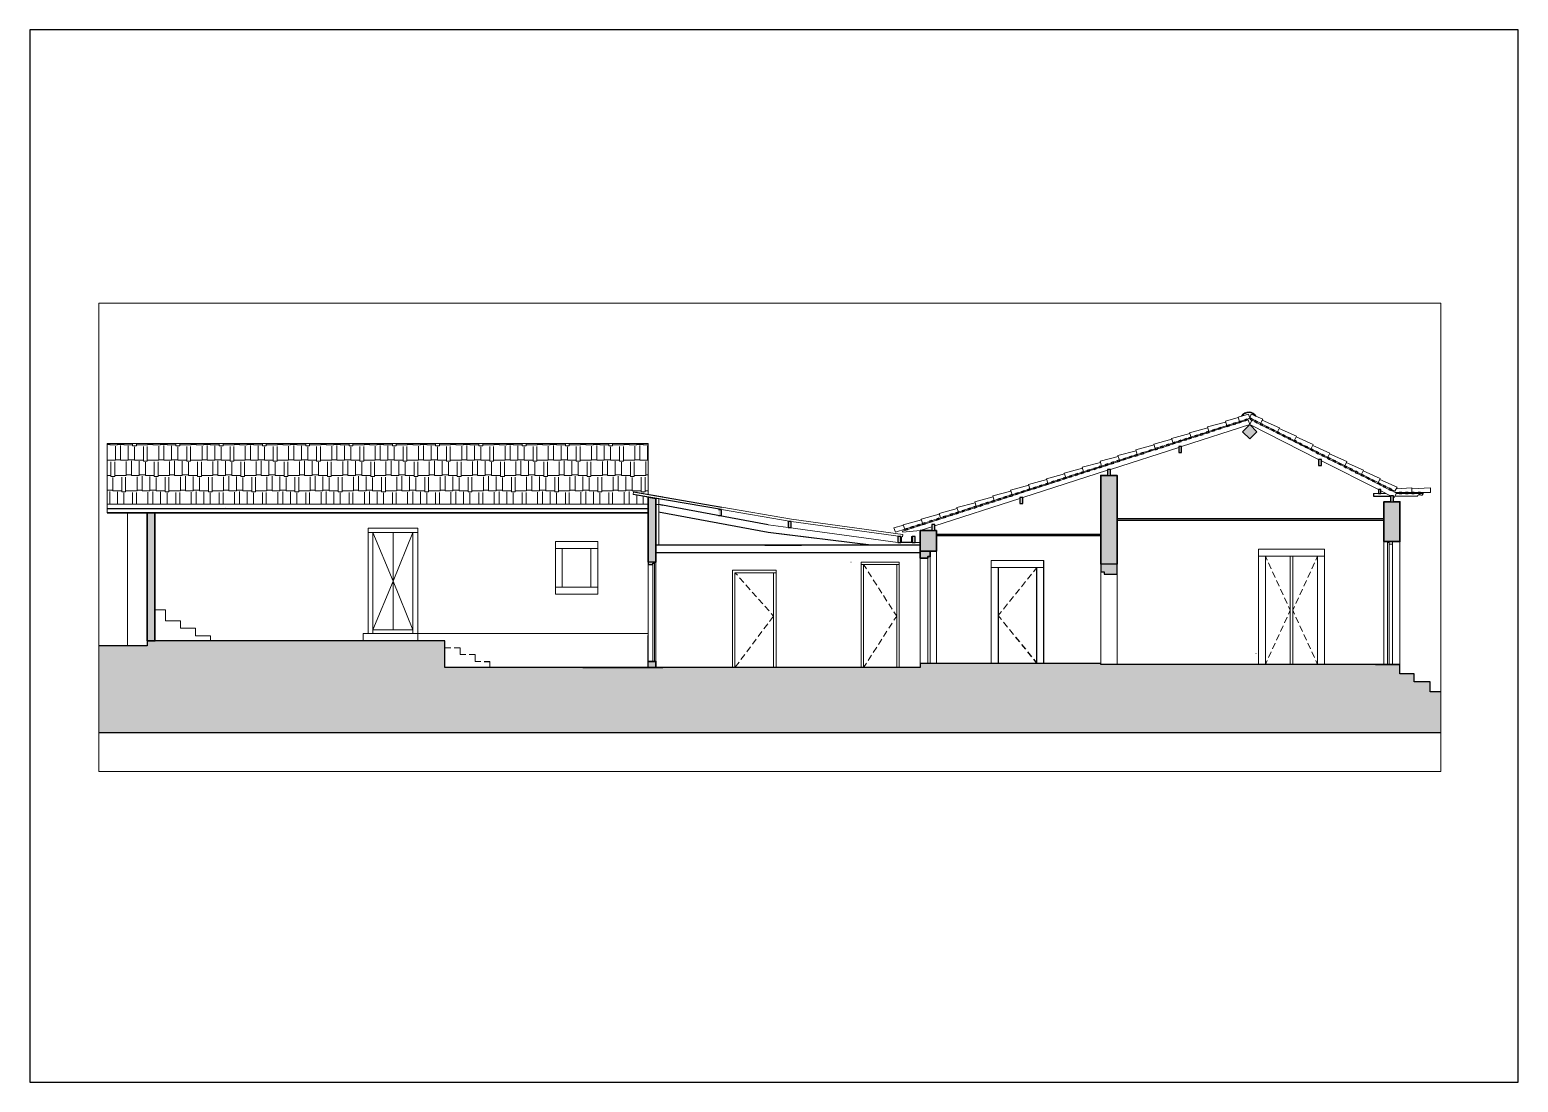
# Paper-space layout 'Layout1' of a CAD drawing. Header units: millimetres. Extents: x 21 to 318, y 103 to 313.
# The model-space entities are those that its viewports show. They can reach past a viewport. Long polylines and large blocks are cut down to what shows.
import ezdxf

# ---------------------------------------------------------------- set-up
doc = ezdxf.new("R2010")
doc.units = ezdxf.units.MM
for name, color, linetype, lineweight in [('A-ALV-___-___-EXI', 250, 'Continuous', 35), ('A-BAS-___-___-EXI', 250, 'Continuous', 25), ('A-COB-___-___-EXI', 250, 'Continuous', 25), ('A-ESC-___-___-EXI', 250, 'Continuous', 25), ('A-JAN-___-___-EXI', 250, 'Continuous', 25), ('A-POR-___-___-EXI', 250, 'Continuous', 25)]:
    doc.layers.add(name, color=color, linetype=linetype, lineweight=lineweight)

# ---------------------------------------------------------------- blocks, each defined once
blk = doc.blocks.new('A4 HORIZONTAL - A4-22949170-Não nomeada')
at = {"layer": 'A-POR-___-___-EXI'}
for p, q in [((317.79, 313), (20.79, 313)), ((20.79, 313), (20.79, 103)), ((317.79, 103), (317.79, 313)), ((20.79, 103), (317.79, 103))]:
    blk.add_line(p, q, dxfattribs=at)

msp = doc.modelspace()

# ---------------------------------------------------------------- hatches: boundary and pattern name
at = {"layer": 'A-ALV-___-___-EXI'}
h = msp.add_hatch(color=11, dxfattribs=at)
h.paths.add_polyline_path([(53686, -19377), (53686, -19259), (53534, -19259), (53534, -19377)])
h.paths.add_polyline_path([(43690, -18848), (43690, -16295), (43538, -16295), (43538, -18848)])
h.paths.add_polyline_path([(62564, -17320), (62890, -17320), (62890, -15546), (62564, -15546), (62564, -16784)])
h.paths.add_polyline_path([(53657, -17277), (53686, -17277), (53686, -16007), (53534, -15978), (53534, -17277), (53623, -17277)])
h.paths.add_polyline_path([(59110, -17057), (59283, -17057), (59283, -16647), (58961, -16647), (58961, -17057)])
h.paths.add_polyline_path([(68212, -16867), (68534, -16867), (68534, -16071), (68212, -16071), (68212, -16784)])
at = {"layer": 'A-BAS-___-___-EXI', "true_color": 0xcb9898}
msp.add_hatch(color=253, dxfattribs=at).paths.add_polyline_path([(69348, -20676), (69348, -19868), (69135, -19868), (69135, -19669), (68818, -19669), (68818, -19509), (68534, -19509), (68534, -19318), (62564, -19318), (62564, -19297), (58961, -19297), (58961, -19377), (49478, -19377), (49478, -18848), (43538, -18848), (43538, -18950), (42572, -18950), (42572, -20676), (62654, -20676)])
at = {"layer": 'A-COB-___-___-EXI', "true_color": 0xc19a82}
h = msp.add_hatch(color=33, dxfattribs=at)
h.paths.add_polyline_path([(62890, -17519), (62890, -17320), (62564, -17320), (62564, -17468), (62628, -17468), (62628, -17519), (62654, -17519)])
h.paths.add_polyline_path([(53534, -17328), (53623, -17328), (53623, -17299), (53657, -17299), (53657, -17277), (53534, -17277)])
h.paths.add_polyline_path([(58961, -17197), (59110, -17197), (59110, -17167), (59160, -17167), (59160, -17057), (58961, -17057)])
h.paths.add_polyline_path([(58801, -16888), (58860, -16888), (58860, -16769), (58801, -16769), (58801, -16784)])
h.paths.add_polyline_path([(58576, -16888), (58576, -16769), (58513, -16769), (58513, -16888)])
h.paths.add_polyline_path([(59254, -16647), (59254, -16528), (59194, -16528), (59194, -16647)])
h.paths.add_polyline_path([(58661, -16638), (58707, -16625), (58703, -16604), (58657, -16621)])
h.paths.add_polyline_path([(58779, -16600), (58826, -16587), (58822, -16566), (58775, -16583)])
h.paths.add_polyline_path([(56383, -16587), (56383, -16465), (56324, -16465), (56324, -16587)])
h.paths.add_polyline_path([(58898, -16562), (58949, -16545), (58940, -16528), (58894, -16545)])
h.paths.add_polyline_path([(59012, -16524), (59063, -16511), (59055, -16490), (59008, -16507)])
h.paths.add_polyline_path([(59152, -16481), (59199, -16465), (59194, -16448), (59143, -16460)])
h.paths.add_polyline_path([(59287, -16439), (59334, -16422), (59330, -16401), (59283, -16418)])
h.paths.add_polyline_path([(59423, -16393), (59474, -16380), (59465, -16359), (59419, -16376)])
h.paths.add_polyline_path([(54994, -16350), (54994, -16227), (54939, -16227), (54939, -16350)])
h.paths.add_polyline_path([(59563, -16350), (59609, -16333), (59605, -16316), (59554, -16329)])
h.paths.add_polyline_path([(59681, -16312), (59728, -16295), (59723, -16278), (59673, -16291)])
h.paths.add_polyline_path([(59800, -16274), (59846, -16257), (59842, -16240), (59795, -16253)])
h.paths.add_polyline_path([(59918, -16236), (59965, -16219), (59961, -16202), (59914, -16215)])
h.paths.add_polyline_path([(60037, -16198), (60083, -16181), (60079, -16160), (60033, -16177)])
h.paths.add_polyline_path([(60155, -16160), (60206, -16143), (60198, -16122), (60151, -16139)])
h.paths.add_polyline_path([(60274, -16117), (60325, -16105), (60316, -16083), (60270, -16100)])
h.paths.add_polyline_path([(60981, -16109), (61006, -16109), (61006, -15990), (60947, -15990), (60947, -16109)])
h.paths.add_polyline_path([(60397, -16083), (60443, -16067), (60435, -16045), (60388, -16062)])
h.paths.add_polyline_path([(68343, -16071), (68403, -16071), (68403, -15952), (68343, -15952)])
h.paths.add_polyline_path([(60515, -16041), (60562, -16028), (60553, -16007), (60507, -16024)])
h.paths.add_polyline_path([(60634, -16003), (60680, -15990), (60676, -15969), (60625, -15986)])
h.paths.add_polyline_path([(60752, -15965), (60799, -15952), (60795, -15931), (60744, -15948)])
h.paths.add_polyline_path([(60871, -15927), (60917, -15914), (60913, -15893), (60867, -15910)])
h.paths.add_polyline_path([(68568, -15910), (68568, -15889), (68517, -15889), (68517, -15910)])
h.paths.add_polyline_path([(68695, -15910), (68695, -15889), (68644, -15889), (68644, -15910)])
h.paths.add_polyline_path([(68153, -15910), (68153, -15829), (68102, -15829), (68102, -15910)])
h.paths.add_polyline_path([(68894, -15910), (68945, -15910), (68945, -15889), (68894, -15889)])
h.paths.add_polyline_path([(68767, -15910), (68818, -15910), (68818, -15889), (68767, -15889)])
h.paths.add_polyline_path([(60989, -15889), (61036, -15876), (61032, -15855), (60985, -15872)])
h.paths.add_polyline_path([(61108, -15851), (61154, -15838), (61150, -15817), (61104, -15834)])
h.paths.add_polyline_path([(68360, -15846), (68369, -15829), (68322, -15804), (68314, -15825)])
h.paths.add_polyline_path([(61226, -15813), (61277, -15800), (61269, -15779), (61222, -15796)])
h.paths.add_polyline_path([(68246, -15787), (68254, -15770), (68208, -15749), (68199, -15766)])
h.paths.add_polyline_path([(61345, -15774), (61396, -15757), (61387, -15741), (61341, -15757)])
h.paths.add_polyline_path([(61468, -15736), (61514, -15719), (61506, -15702), (61459, -15719)])
h.paths.add_polyline_path([(68136, -15732), (68144, -15715), (68098, -15694), (68089, -15711)])
h.paths.add_polyline_path([(61586, -15698), (61633, -15681), (61624, -15664), (61578, -15677)])
h.paths.add_polyline_path([(68022, -15677), (68030, -15660), (67988, -15635), (67979, -15656)])
h.paths.add_polyline_path([(61705, -15660), (61751, -15643), (61747, -15626), (61696, -15639)])
h.paths.add_polyline_path([(67912, -15622), (67920, -15601), (67873, -15580), (67865, -15597)])
h.paths.add_polyline_path([(61823, -15622), (61870, -15605), (61866, -15588), (61815, -15601)])
h.paths.add_polyline_path([(61942, -15584), (61989, -15567), (61984, -15550), (61938, -15563)])
h.paths.add_polyline_path([(67797, -15563), (67810, -15546), (67763, -15525), (67755, -15542)])
h.paths.add_polyline_path([(62061, -15546), (62107, -15529), (62103, -15512), (62056, -15525)])
h.paths.add_polyline_path([(62700, -15546), (62759, -15546), (62759, -15427), (62700, -15427)])
h.paths.add_polyline_path([(67687, -15508), (67696, -15491), (67653, -15465), (67641, -15487), (67675, -15502)])
h.paths.add_polyline_path([(62179, -15508), (62226, -15491), (62221, -15474), (62175, -15487)])
h.paths.add_polyline_path([(62298, -15470), (62348, -15453), (62340, -15436), (62293, -15448)])
h.paths.add_polyline_path([(67577, -15453), (67586, -15431), (67539, -15410), (67531, -15427)])
h.paths.add_polyline_path([(62429, -15427), (62475, -15410), (62471, -15393), (62425, -15406)])
h.paths.add_polyline_path([(67463, -15393), (67471, -15376), (67429, -15355), (67420, -15372)])
h.paths.add_polyline_path([(62539, -15393), (62585, -15376), (62577, -15360), (62530, -15372)])
h.paths.add_polyline_path([(62657, -15355), (62704, -15338), (62696, -15317), (62649, -15334), (62654, -15347)])
h.paths.add_polyline_path([(66967, -15347), (66967, -15228), (66908, -15228), (66908, -15347)])
h.paths.add_polyline_path([(67353, -15338), (67361, -15321), (67319, -15300), (67306, -15317)])
h.paths.add_polyline_path([(62776, -15317), (62823, -15300), (62818, -15279), (62768, -15296)])
h.paths.add_polyline_path([(67243, -15283), (67251, -15266), (67205, -15241), (67196, -15258)])
h.paths.add_polyline_path([(62895, -15275), (62941, -15262), (62937, -15241), (62886, -15258)])
h.paths.add_polyline_path([(63013, -15237), (63060, -15224), (63055, -15203), (63009, -15220)])
h.paths.add_polyline_path([(67128, -15228), (67141, -15211), (67094, -15186), (67086, -15203)])
h.paths.add_polyline_path([(63132, -15199), (63178, -15186), (63174, -15165), (63127, -15182)])
h.paths.add_polyline_path([(67018, -15169), (67027, -15152), (66980, -15131), (66972, -15148)])
h.paths.add_polyline_path([(63250, -15161), (63297, -15148), (63293, -15127), (63246, -15144)])
h.paths.add_polyline_path([(63369, -15122), (63420, -15110), (63411, -15089), (63365, -15106)])
h.paths.add_polyline_path([(66904, -15114), (66917, -15097), (66870, -15072), (66862, -15093)])
h.paths.add_polyline_path([(64118, -15089), (64177, -15089), (64177, -14970), (64118, -14970)])
h.paths.add_polyline_path([(63525, -15072), (63572, -15059), (63568, -15038), (63521, -15055)])
h.paths.add_polyline_path([(66794, -15059), (66802, -15038), (66760, -15017), (66752, -15034)])
h.paths.add_polyline_path([(63657, -15034), (63703, -15017), (63699, -14995), (63648, -15012)])
h.paths.add_polyline_path([(66684, -15000), (66692, -14983), (66646, -14962), (66637, -14978)])
h.paths.add_polyline_path([(63762, -14995), (63813, -14983), (63805, -14962), (63758, -14978)])
h.paths.add_polyline_path([(63881, -14957), (63932, -14945), (63923, -14923), (63877, -14940)])
h.paths.add_polyline_path([(66569, -14945), (66578, -14928), (66536, -14907), (66527, -14923)])
h.paths.add_polyline_path([(64004, -14919), (64050, -14907), (64042, -14885), (63995, -14902)])
h.paths.add_polyline_path([(66459, -14890), (66468, -14873), (66426, -14847), (66413, -14864)])
h.paths.add_polyline_path([(64122, -14881), (64169, -14868), (64160, -14847), (64114, -14864)])
h.paths.add_polyline_path([(64228, -14847), (64275, -14835), (64271, -14813), (64224, -14830)])
h.paths.add_polyline_path([(66349, -14830), (66358, -14813), (66311, -14792), (66303, -14809)])
h.paths.add_polyline_path([(64317, -14818), (64364, -14805), (64359, -14784), (64313, -14801)])
h.paths.add_polyline_path([(65536, -14818), (65676, -14678), (65536, -14534), (65392, -14678)])
h.paths.add_polyline_path([(64448, -14775), (64495, -14763), (64491, -14741), (64440, -14758)])
h.paths.add_polyline_path([(66235, -14775), (66243, -14758), (66201, -14737), (66193, -14754)])
h.paths.add_polyline_path([(64554, -14741), (64605, -14729), (64597, -14708), (64550, -14724)])
h.paths.add_polyline_path([(66125, -14720), (66133, -14703), (66087, -14678), (66078, -14699)])
h.paths.add_polyline_path([(64677, -14703), (64724, -14691), (64715, -14669), (64668, -14686)])
h.paths.add_polyline_path([(66015, -14665), (66023, -14644), (65977, -14623), (65968, -14640), (66001, -14658)])
h.paths.add_polyline_path([(64796, -14665), (64842, -14648), (64834, -14631), (64787, -14648)])
h.paths.add_polyline_path([(64914, -14627), (64961, -14610), (64956, -14593), (64906, -14610)])
h.paths.add_polyline_path([(65901, -14606), (65909, -14589), (65867, -14568), (65858, -14585)])
h.paths.add_polyline_path([(65083, -14572), (65130, -14555), (65126, -14538), (65079, -14555)])
h.paths.add_polyline_path([(65790, -14551), (65799, -14534), (65752, -14513), (65744, -14530)])
h.paths.add_polyline_path([(65215, -14530), (65261, -14517), (65253, -14496), (65206, -14513)])
h.paths.add_polyline_path([(65320, -14496), (65371, -14479), (65363, -14462), (65316, -14475)])
h.paths.add_polyline_path([(65676, -14496), (65689, -14479), (65642, -14454), (65634, -14470)])
h.paths.add_polyline_path([(65439, -14458), (65490, -14441), (65481, -14424), (65435, -14437), (65437, -14446)])
h.paths.add_polyline_path([(65583, -14449), (65591, -14428), (65549, -14407), (65541, -14424), (65577, -14446)])

# ---------------------------------------------------------------- linework, layer by layer
at = {"layer": 'A-ALV-___-___-EXI', "color": 28, "lineweight": 9}
for p, q in [((43140, -18950), (43140, -16295)), ((48898, -18700), (53534, -18700)), ((48936, -18700), (48936, -18848))]:
    msp.add_line(p, q, dxfattribs=at)
at = {"layer": 'A-ALV-___-___-EXI', "color": 18, "lineweight": 15}
for p, q in [((53745, -16939), (53745, -16130)), ((53534, -18739), (53534, -17328))]:
    msp.add_line(p, q, dxfattribs=at)
at = {"layer": 'A-ALV-___-___-EXI'}
msp.add_line((53824, -19377), (53686, -19377), dxfattribs=at)
for points in [[(62700, -15546), (62564, -15546), (62564, -17320)], [(62890, -17320), (62890, -15546), (62759, -15546)], [(53657, -17277), (53686, -17277), (53686, -16130), (53686, -16007), (53534, -15978), (53534, -17277)], [(68343, -16071), (68212, -16071), (68212, -16867), (68534, -16867), (68534, -16071), (68403, -16071)], [(59194, -16647), (58961, -16647), (58961, -17057), (58961, -17197), (59110, -17197), (59110, -17167), (59160, -17167), (59160, -17057), (58961, -17057)], [(59160, -17057), (59283, -17057), (59283, -16647), (59254, -16647)], [(53534, -19377), (53686, -19377), (53686, -19259), (53534, -19259)]]:
    msp.add_lwpolyline(points, dxfattribs=at)
msp.add_lwpolyline([(43690, -16295), (43538, -16295), (43538, -18848), (43690, -18848)], close=True, dxfattribs=at)
at = {"layer": 'A-BAS-___-___-EXI'}
for p, q in [((44846, -18848), (43690, -18848)), ((45722, -18848), (45435, -18848)), ((60406, -19297), (60127, -19297)), ((56180, -19377), (54939, -19377)), ((64679, -19318), (63953, -19318)), ((67163, -19318), (65659, -19318)), ((42572, -20676), (69348, -20676))]:
    msp.add_line(p, q, dxfattribs=at)
for points in [[(68043, -19318), (68534, -19318), (62564, -19318), (62564, -19297), (58961, -19297), (58961, -19377), (49478, -19377), (49478, -18848), (43538, -18848), (43538, -18950), (42572, -18950)], [(51156, -19377), (49478, -19377), (49478, -18848), (46880, -18848)], [(52229, -19377), (53534, -19377), (53534, -19259), (53534, -18739)], [(59303, -19297), (58961, -19297), (58961, -19377), (57576, -19377)], [(63293, -19318), (62564, -19318), (62564, -19297), (62503, -19297)], [(69348, -19868), (69135, -19868), (69135, -19669), (68818, -19669), (68818, -19509), (68534, -19509), (68534, -19318)]]:
    msp.add_lwpolyline(points, dxfattribs=at)
at = {"layer": 'A-COB-___-___-EXI', "color": 28, "lineweight": 9}
for p, q in [((65108, -14545), (64956, -14593)), ((65093, -14569), (65215, -14529)), ((65206, -14513), (65126, -14539)), ((65317, -14478), (65254, -14498)), ((65260, -14515), (65320, -14495)), ((65333, -14470), (65304, -14382)), ((65435, -14439), (65363, -14463)), ((65371, -14479), (65439, -14457)), ((65578, -14446), (65536, -14534)), ((65536, -14534), (66908, -15228)), ((65658, -14485), (65584, -14448)), ((65744, -14529), (65677, -14495)), ((66010, -14663), (65772, -14542)), ((64260, -14817), (64161, -14849)), ((64168, -14867), (64230, -14847)), ((64324, -14797), (64271, -14814)), ((64274, -14832), (64339, -14812)), ((64440, -14759), (64360, -14785)), ((64363, -14804), (64471, -14769)), ((64561, -14721), (64491, -14743)), ((64495, -14761), (64566, -14738)), ((64679, -14682), (64597, -14709)), ((64604, -14726), (64677, -14703)), ((64798, -14644), (64716, -14671)), ((64723, -14688), (64795, -14665)), ((64813, -14659), (64914, -14626)), ((64944, -14597), (64834, -14633)), ((64934, -14620), (65083, -14572)), ((66079, -14697), (66015, -14665)), ((66087, -14678), (66023, -14646)), ((66311, -14792), (66098, -14684)), ((66451, -14885), (66119, -14718)), ((66424, -14850), (66357, -14816)), ((42738, -14928), (42789, -14928)), ((42941, -14928), (43068, -14928)), ((43551, -14928), (43652, -14928)), ((43805, -14928), (43932, -14928)), ((44414, -14928), (44516, -14928)), ((44668, -14928), (44795, -14928)), ((45278, -14928), (45380, -14928)), ((45532, -14928), (45659, -14928)), ((46142, -14928), (46243, -14928)), ((46396, -14928), (46523, -14928)), ((47005, -14928), (47107, -14928)), ((47259, -14928), (47386, -14928)), ((47869, -14928), (47971, -14928)), ((48123, -14928), (48250, -14928)), ((48733, -14928), (48834, -14928)), ((48987, -14928), (49114, -14928)), ((49596, -14928), (49698, -14928)), ((49850, -14928), (49977, -14928)), ((50460, -14928), (50562, -14928)), ((50714, -14928), (50841, -14928)), ((51324, -14928), (51425, -14928)), ((51578, -14928), (51705, -14928)), ((52187, -14928), (52289, -14928)), ((52441, -14928), (52568, -14928)), ((53051, -14928), (53153, -14928)), ((53305, -14928), (53432, -14928)), ((64118, -14987), (62759, -15427)), ((63257, -15140), (63174, -15166)), ((63375, -15102), (63293, -15128)), ((63297, -15148), (63395, -15116)), ((63521, -15055), (63412, -15090)), ((63419, -15108), (63570, -15059)), ((63649, -15014), (63568, -15040)), ((63572, -15059), (63656, -15032)), ((63758, -14978), (63699, -14997)), ((63703, -15017), (63790, -14988)), ((63877, -14940), (63806, -14963)), ((63813, -14981), (63908, -14951)), ((63995, -14902), (63924, -14925)), ((63931, -14943), (64013, -14917)), ((64114, -14864), (64043, -14887)), ((64050, -14905), (64129, -14879)), ((66527, -14923), (66460, -14889)), ((66536, -14907), (66462, -14869)), ((66783, -15053), (66541, -14930)), ((66578, -14928), (66646, -14962)), ((66691, -14984), (66759, -15018)), ((66862, -15092), (66794, -15058)), ((66802, -15040), (66869, -15073)), ((66972, -15148), (66904, -15114)), ((42903, -15233), (43004, -15233)), ((43157, -15233), (43284, -15233)), ((43766, -15233), (43868, -15233)), ((44021, -15233), (44148, -15233)), ((44630, -15233), (44732, -15233)), ((44884, -15233), (45011, -15233)), ((45494, -15233), (45595, -15233)), ((45748, -15233), (45875, -15233)), ((46358, -15233), (46459, -15233)), ((46612, -15233), (46739, -15233)), ((47221, -15233), (47323, -15233)), ((47475, -15233), (47602, -15233)), ((48085, -15233), (48187, -15233)), ((48339, -15233), (48466, -15233)), ((48949, -15233), (49050, -15233)), ((49203, -15233), (49330, -15233)), ((49812, -15233), (49914, -15233)), ((50066, -15233), (50193, -15233)), ((50676, -15233), (50778, -15233)), ((50930, -15233), (51057, -15233)), ((51540, -15233), (51641, -15233)), ((51794, -15233), (51921, -15233)), ((52403, -15233), (52505, -15233)), ((52657, -15233), (52784, -15233)), ((53267, -15233), (53369, -15233)), ((53521, -15233), (53534, -15233)), ((61277, -15799), (62538, -15392)), ((62425, -15407), (62312, -15443)), ((62531, -15373), (62446, -15400)), ((62649, -15335), (62549, -15367)), ((62577, -15380), (62657, -15354)), ((62768, -15297), (62697, -15320)), ((62698, -15341), (62775, -15316)), ((62819, -15302), (63058, -15224)), ((62886, -15259), (62819, -15281)), ((63020, -15216), (62937, -15242)), ((63138, -15178), (63056, -15204)), ((63060, -15224), (63175, -15187)), ((63178, -15186), (63291, -15149)), ((68102, -15829), (66967, -15258)), ((67111, -15218), (66976, -15150)), ((67307, -15317), (67129, -15227)), ((67641, -15485), (67324, -15325)), ((67585, -15433), (67653, -15467)), ((42738, -15550), (42814, -15550)), ((43119, -15537), (43220, -15537)), ((43373, -15537), (43500, -15537)), ((43982, -15537), (44084, -15537)), ((44236, -15537), (44363, -15537)), ((44846, -15537), (44948, -15537)), ((45100, -15537), (45227, -15537)), ((45710, -15537), (45811, -15537)), ((45964, -15537), (46091, -15537)), ((46573, -15537), (46675, -15537)), ((46827, -15537), (46955, -15537)), ((47437, -15537), (47539, -15537)), ((47691, -15537), (47818, -15537)), ((48301, -15537), (48402, -15537)), ((48555, -15537), (48682, -15537)), ((49165, -15537), (49266, -15537)), ((49419, -15537), (49546, -15537)), ((50028, -15537), (50130, -15537)), ((50282, -15537), (50409, -15537)), ((50892, -15537), (50993, -15537)), ((51146, -15537), (51273, -15537)), ((51756, -15537), (51857, -15537)), ((52010, -15537), (52137, -15537)), ((52619, -15537), (52721, -15537)), ((52873, -15537), (53000, -15537)), ((53483, -15537), (53534, -15537)), ((62700, -15444), (61006, -15990)), ((61579, -15679), (61032, -15855)), ((61697, -15641), (61624, -15664)), ((61816, -15603), (61728, -15631)), ((61938, -15564), (61847, -15593)), ((62056, -15525), (61956, -15558)), ((62175, -15487), (62075, -15520)), ((62294, -15449), (62193, -15481)), ((67669, -15475), (67913, -15598)), ((67904, -15618), (67671, -15500)), ((68314, -15825), (67912, -15622)), ((67920, -15601), (67988, -15635)), ((42738, -15842), (42852, -15842)), ((42789, -16122), (42789, -15868)), ((42941, -16122), (42941, -15872)), ((43068, -16122), (43068, -15893)), ((43246, -16122), (43246, -15885)), ((43322, -16122), (43322, -15885)), ((43335, -15842), (43436, -15842)), ((43551, -16122), (43551, -15880)), ((43589, -15842), (43716, -15842)), ((43652, -16122), (43652, -15868)), ((43805, -16122), (43805, -15872)), ((43932, -16122), (43932, -15893)), ((44109, -16122), (44109, -15885)), ((44186, -16122), (44186, -15885)), ((44198, -15842), (44300, -15842)), ((44414, -16122), (44414, -15880)), ((44452, -15842), (44579, -15842)), ((44516, -16122), (44516, -15868)), ((44668, -16122), (44668, -15872)), ((44795, -16122), (44795, -15893)), ((44973, -16122), (44973, -15885)), ((45049, -16122), (45049, -15885)), ((45062, -15842), (45164, -15842)), ((45278, -16122), (45278, -15880)), ((45316, -15842), (45443, -15842)), ((45380, -16122), (45380, -15868)), ((45532, -16122), (45532, -15872)), ((45659, -16122), (45659, -15893)), ((45837, -16122), (45837, -15885)), ((45913, -16122), (45913, -15885)), ((45926, -15842), (46027, -15842)), ((46142, -16122), (46142, -15880)), ((46180, -15842), (46307, -15842)), ((46243, -16122), (46243, -15868)), ((46396, -16122), (46396, -15872)), ((46523, -16122), (46523, -15893)), ((46700, -16122), (46700, -15885)), ((46777, -16122), (46777, -15885)), ((46789, -15842), (46891, -15842)), ((47005, -16122), (47005, -15880)), ((47043, -15842), (47170, -15842)), ((47107, -16122), (47107, -15868)), ((47259, -16122), (47259, -15872)), ((47386, -16122), (47386, -15893)), ((47564, -16122), (47564, -15885)), ((47640, -16122), (47640, -15885)), ((47653, -15842), (47755, -15842)), ((47869, -16122), (47869, -15880)), ((47907, -15842), (48034, -15842)), ((47971, -16122), (47971, -15868)), ((48123, -16122), (48123, -15872)), ((48250, -16122), (48250, -15893)), ((48428, -16122), (48428, -15885)), ((48504, -16122), (48504, -15885)), ((48517, -15842), (48618, -15842)), ((48733, -16122), (48733, -15880)), ((48771, -15842), (48898, -15842)), ((48834, -16122), (48834, -15868)), ((48987, -16122), (48987, -15872)), ((49114, -16122), (49114, -15893)), ((49292, -16122), (49292, -15885)), ((49368, -16122), (49368, -15885)), ((49380, -15842), (49482, -15842)), ((49596, -16122), (49596, -15880)), ((49634, -15842), (49761, -15842)), ((49698, -16122), (49698, -15868)), ((49850, -16122), (49850, -15872)), ((49977, -16122), (49977, -15893)), ((50155, -16122), (50155, -15885)), ((50231, -16122), (50231, -15885)), ((50244, -15842), (50346, -15842)), ((50460, -16122), (50460, -15880)), ((50498, -15842), (50625, -15842)), ((50562, -16122), (50562, -15868)), ((50714, -16122), (50714, -15872)), ((50841, -16122), (50841, -15893)), ((51019, -16122), (51019, -15885)), ((51095, -16122), (51095, -15885)), ((51108, -15842), (51209, -15842)), ((51324, -16122), (51324, -15880)), ((51362, -15842), (51489, -15842)), ((51425, -16122), (51425, -15868)), ((51578, -16122), (51578, -15872)), ((51705, -16122), (51705, -15893)), ((51883, -16122), (51883, -15885)), ((51959, -16122), (51959, -15885)), ((51971, -15842), (52073, -15842)), ((52187, -16122), (52187, -15880)), ((52226, -15842), (52353, -15842)), ((52289, -16122), (52289, -15868)), ((52441, -16122), (52441, -15872)), ((52568, -16122), (52568, -15893)), ((52746, -16122), (52746, -15885)), ((52822, -16122), (52822, -15885)), ((52835, -15842), (52937, -15842)), ((53051, -16122), (53051, -15880)), ((53089, -15842), (53216, -15842)), ((53153, -16122), (53153, -15868)), ((53305, -15889), (53305, -15872)), ((53305, -16122), (53305, -15940)), ((53432, -15910), (53432, -15893)), ((53432, -16122), (53432, -15961)), ((53470, -15855), (53534, -15855)), ((53824, -16028), (53555, -15982)), ((60947, -16007), (59254, -16553)), ((60424, -16073), (61259, -15804)), ((60435, -16047), (60508, -16024)), ((60554, -16009), (60625, -15986)), ((60676, -15970), (60744, -15948)), ((60795, -15932), (60884, -15904)), ((60913, -15894), (60997, -15867)), ((68043, -15961), (68343, -15961)), ((68153, -15855), (68343, -15952)), ((68259, -15910), (68153, -15910)), ((68394, -15863), (68394, -15842)), ((68517, -15889), (68441, -15889)), ((68517, -15910), (68462, -15910)), ((68644, -15889), (68568, -15889)), ((68644, -15910), (68568, -15910)), ((68767, -15889), (68695, -15889)), ((68767, -15910), (68695, -15910)), ((68894, -15889), (68818, -15889)), ((68894, -15910), (68818, -15910)), ((69004, -15910), (68945, -15910)), ((42738, -16122), (53534, -16122)), ((42738, -16206), (44846, -16206)), ((43690, -16295), (44846, -16295)), ((44063, -16295), (44846, -16295)), ((45100, -16206), (45092, -16198)), ((45189, -16198), (45189, -16206)), ((45435, -16206), (53534, -16206)), ((45435, -16295), (53534, -16295)), ((53824, -16294), (53741, -16278)), ((53824, -16145), (53745, -16130)), ((59466, -16360), (59555, -16332)), ((59592, -16320), (59674, -16293)), ((59706, -16283), (59796, -16254)), ((59811, -16249), (59914, -16215)), ((59924, -16212), (60033, -16177)), ((60080, -16162), (60153, -16138)), ((60198, -16123), (60279, -16097)), ((60317, -16085), (60395, -16060)), ((58513, -16888), (56326, -16587)), ((58703, -16605), (58783, -16580)), ((58822, -16568), (58894, -16545)), ((59056, -16493), (59145, -16464)), ((59194, -16448), (59283, -16419)), ((59330, -16404), (59419, -16376)), ((62890, -16409), (63293, -16409)), ((62890, -16439), (63293, -16439)), ((63953, -16409), (67163, -16409)), ((63953, -16439), (67163, -16439)), ((68043, -16409), (68212, -16409)), ((68043, -16439), (68212, -16439)), ((57983, -16939), (57576, -16888)), ((58801, -16888), (58576, -16888)), ((58961, -16888), (58860, -16888)), ((59283, -16719), (59303, -16719)), ((59283, -16748), (59303, -16748)), ((60127, -16719), (62564, -16719)), ((60127, -16748), (62564, -16748)), ((53824, -16939), (53686, -16939)), ((53686, -17087), (53824, -17087)), ((56180, -16939), (54939, -16939)), ((54939, -17087), (56180, -17087)), ((55858, -16939), (56180, -16939)), ((58961, -16939), (57576, -16939)), ((57576, -17087), (58961, -17087))]:
    msp.add_line(p, q, dxfattribs=at)
at = {"layer": 'A-COB-___-___-EXI'}
for p, q in [((53242, -15876), (55003, -16181)), ((42738, -16206), (53534, -16206)), ((55926, -16685), (53741, -16278)), ((55926, -16532), (53745, -16130)), ((62890, -16409), (68212, -16409)), ((62890, -16439), (68212, -16439)), ((57983, -16939), (55926, -16685)), ((59283, -16719), (62564, -16719)), ((59283, -16748), (62564, -16748)), ((58961, -16939), (53686, -16939)), ((53686, -17087), (58961, -17087)), ((55858, -16939), (56595, -16939))]:
    msp.add_line(p, q, dxfattribs=at)
at = {"layer": 'A-COB-___-___-EXI', "color": 18, "lineweight": 15}
msp.add_line((43860, -16295), (43690, -16295), dxfattribs=at)
at = {"layer": 'A-COB-___-___-EXI', "color": 28, "lineweight": 9, "flags": 128}
for points in [[(65490, -14441), (65503, -14437), (65536, -14530), (64177, -14970)], [(64719, -14669), (64694, -14581), (65054, -14483)], [(65079, -14555), (65050, -14462), (65308, -14394)], [(65308, -14382), (65511, -14322), (65536, -14407), (65482, -14425)], [(65986, -14627), (65536, -14398), (65566, -14326), (65795, -14428), (65752, -14513)], [(66087, -14678), (66129, -14597), (65786, -14445)], [(63623, -14923), (63648, -15012), (63623, -14923), (63983, -14826)], [(64008, -14898), (63978, -14809), (64343, -14712)], [(64364, -14784), (64334, -14695), (64698, -14597)], [(66426, -14847), (66468, -14763), (66121, -14614)], [(66756, -15021), (66802, -14932), (66459, -14780)], [(53534, -15927), (53534, -14911), (42738, -14911), (42738, -16295), (43538, -16295)], [(42738, -15245), (42903, -15245), (42903, -14966)], [(42789, -14911), (42789, -14940), (42941, -14940), (42941, -14911)], [(43004, -14953), (43004, -15245), (43157, -15245), (43157, -14957)], [(43068, -14911), (43068, -14940), (43246, -14940)], [(43246, -14911), (43246, -14957), (43322, -14957), (43322, -14911)], [(43284, -14978), (43284, -15245), (43462, -15245)], [(43322, -14940), (43551, -14940), (43551, -14911)], [(43462, -14970), (43462, -15262), (43538, -15262), (43538, -14970)], [(43538, -15245), (43766, -15245), (43766, -14966)], [(43652, -14911), (43652, -14940), (43805, -14940), (43805, -14911)], [(43868, -14953), (43868, -15245), (44021, -15245), (44021, -14957)], [(43932, -14911), (43932, -14940), (44109, -14940)], [(44109, -14911), (44109, -14957), (44186, -14957), (44186, -14911)], [(44148, -14978), (44148, -15245), (44325, -15245)], [(44186, -14940), (44414, -14940), (44414, -14911)], [(44325, -14970), (44325, -15262), (44402, -15262), (44402, -14970)], [(44402, -15245), (44630, -15245), (44630, -14966)], [(44516, -14911), (44516, -14940), (44668, -14940), (44668, -14911)], [(44732, -14953), (44732, -15245), (44884, -15245), (44884, -14957)], [(44795, -14911), (44795, -14940), (44973, -14940)], [(44973, -14911), (44973, -14957), (45049, -14957), (45049, -14911)], [(45011, -14978), (45011, -15245), (45189, -15245)], [(45049, -14940), (45278, -14940), (45278, -14911)], [(45189, -14970), (45189, -15262), (45265, -15262), (45265, -14970)], [(45265, -15245), (45494, -15245), (45494, -14966)], [(45380, -14911), (45380, -14940), (45532, -14940), (45532, -14911)], [(45595, -14953), (45595, -15245), (45748, -15245), (45748, -14957)], [(45659, -14911), (45659, -14940), (45837, -14940)], [(45837, -14911), (45837, -14957), (45913, -14957), (45913, -14911)], [(45875, -14978), (45875, -15245), (46053, -15245)], [(45913, -14940), (46142, -14940), (46142, -14911)], [(46053, -14970), (46053, -15262), (46129, -15262), (46129, -14970)], [(46129, -15245), (46358, -15245), (46358, -14966)], [(46243, -14911), (46243, -14940), (46396, -14940), (46396, -14911)], [(46459, -14953), (46459, -15245), (46612, -15245), (46612, -14957)], [(46523, -14911), (46523, -14940), (46700, -14940)], [(46700, -14911), (46700, -14957), (46777, -14957), (46777, -14911)], [(46739, -14978), (46739, -15245), (46916, -15245)], [(46777, -14940), (47005, -14940), (47005, -14911)], [(46916, -14970), (46916, -15262), (46993, -15262), (46993, -14970)], [(46993, -15245), (47221, -15245), (47221, -14966)], [(47107, -14911), (47107, -14940), (47259, -14940), (47259, -14911)], [(47323, -14953), (47323, -15245), (47475, -15245), (47475, -14957)], [(47386, -14911), (47386, -14940), (47564, -14940)], [(47564, -14911), (47564, -14957), (47640, -14957), (47640, -14911)], [(47602, -14978), (47602, -15245), (47780, -15245)], [(47640, -14940), (47869, -14940), (47869, -14911)], [(47780, -14970), (47780, -15262), (47856, -15262), (47856, -14970)], [(47856, -15245), (48085, -15245), (48085, -14966)], [(47971, -14911), (47971, -14940), (48123, -14940), (48123, -14911)], [(48187, -14953), (48187, -15245), (48339, -15245), (48339, -14957)], [(48250, -14911), (48250, -14940), (48428, -14940)], [(48428, -14911), (48428, -14957), (48504, -14957), (48504, -14911)], [(48466, -14978), (48466, -15245), (48644, -15245)], [(48504, -14940), (48733, -14940), (48733, -14911)], [(48644, -14970), (48644, -15262), (48720, -15262), (48720, -14970)], [(48720, -15245), (48949, -15245), (48949, -14966)], [(48834, -14911), (48834, -14940), (48987, -14940), (48987, -14911)], [(49050, -14953), (49050, -15245), (49203, -15245), (49203, -14957)], [(49114, -14911), (49114, -14940), (49292, -14940)], [(49292, -14911), (49292, -14957), (49368, -14957), (49368, -14911)], [(49330, -14978), (49330, -15245), (49507, -15245)], [(49368, -14940), (49596, -14940), (49596, -14911)], [(49507, -14970), (49507, -15262), (49584, -15262), (49584, -14970)], [(49584, -15245), (49812, -15245), (49812, -14966)], [(49698, -14911), (49698, -14940), (49850, -14940), (49850, -14911)], [(49914, -14953), (49914, -15245), (50066, -15245), (50066, -14957)], [(49977, -14911), (49977, -14940), (50155, -14940)], [(50155, -14911), (50155, -14957), (50231, -14957), (50231, -14911)], [(50193, -14978), (50193, -15245), (50371, -15245)], [(50231, -14940), (50460, -14940), (50460, -14911)], [(50371, -14970), (50371, -15262), (50447, -15262), (50447, -14970)], [(50447, -15245), (50676, -15245), (50676, -14966)], [(50562, -14911), (50562, -14940), (50714, -14940), (50714, -14911)], [(50778, -14953), (50778, -15245), (50930, -15245), (50930, -14957)], [(50841, -14911), (50841, -14940), (51019, -14940)], [(51019, -14911), (51019, -14957), (51095, -14957), (51095, -14911)], [(51057, -14978), (51057, -15245), (51235, -15245)], [(51095, -14940), (51324, -14940), (51324, -14911)], [(51235, -14970), (51235, -15262), (51311, -15262), (51311, -14970)], [(51311, -15245), (51540, -15245), (51540, -14966)], [(51425, -14911), (51425, -14940), (51578, -14940), (51578, -14911)], [(51641, -14953), (51641, -15245), (51794, -15245), (51794, -14957)], [(51705, -14911), (51705, -14940), (51883, -14940)], [(51883, -14911), (51883, -14957), (51959, -14957), (51959, -14911)], [(51921, -14978), (51921, -15245), (52099, -15245)], [(51959, -14940), (52187, -14940), (52187, -14911)], [(52099, -14970), (52099, -15262), (52175, -15262), (52175, -14970)], [(52175, -15245), (52403, -15245), (52403, -14966)], [(52289, -14911), (52289, -14940), (52441, -14940), (52441, -14911)], [(52505, -14953), (52505, -15245), (52657, -15245), (52657, -14957)], [(52568, -14911), (52568, -14940), (52746, -14940)], [(52746, -14911), (52746, -14957), (52822, -14957), (52822, -14911)], [(52784, -14978), (52784, -15245), (52962, -15245)], [(52822, -14940), (53051, -14940), (53051, -14911)], [(52962, -14970), (52962, -15262), (53038, -15262), (53038, -14970)], [(53038, -15245), (53267, -15245), (53267, -14966)], [(53153, -14911), (53153, -14940), (53305, -14940), (53305, -14911)], [(53369, -14953), (53369, -15245), (53521, -15245), (53521, -14957)], [(53432, -14911), (53432, -14940), (53534, -14940)], [(62937, -15241), (62907, -15152), (63271, -15055)], [(63627, -14940), (63263, -15038), (63293, -15127), (63263, -15038)], [(67094, -15186), (67137, -15101), (66794, -14949)], [(66917, -15097), (67213, -15245), (67559, -15419)], [(67431, -15356), (67471, -15271), (67128, -15118)], [(42814, -15275), (42814, -15567), (42890, -15567), (42890, -15275)], [(42890, -15550), (43119, -15550), (43119, -15271)], [(43220, -15258), (43220, -15550), (43373, -15550), (43373, -15262)], [(43500, -15283), (43500, -15550), (43678, -15550)], [(43678, -15275), (43678, -15567), (43754, -15567), (43754, -15275)], [(43754, -15550), (43982, -15550), (43982, -15271)], [(44084, -15258), (44084, -15550), (44236, -15550), (44236, -15262)], [(44363, -15283), (44363, -15550), (44541, -15550)], [(44541, -15275), (44541, -15567), (44617, -15567), (44617, -15275)], [(44617, -15550), (44846, -15550), (44846, -15271)], [(44948, -15258), (44948, -15550), (45100, -15550), (45100, -15262)], [(45227, -15283), (45227, -15550), (45405, -15550)], [(45405, -15275), (45405, -15567), (45481, -15567), (45481, -15275)], [(45481, -15550), (45710, -15550), (45710, -15271)], [(45811, -15258), (45811, -15550), (45964, -15550), (45964, -15262)], [(46091, -15283), (46091, -15550), (46269, -15550)], [(46269, -15275), (46269, -15567), (46345, -15567), (46345, -15275)], [(46345, -15550), (46573, -15550), (46573, -15271)], [(46675, -15258), (46675, -15550), (46827, -15550), (46827, -15262)], [(46955, -15283), (46955, -15550), (47132, -15550)], [(47132, -15275), (47132, -15567), (47209, -15567), (47209, -15275)], [(47209, -15550), (47437, -15550), (47437, -15271)], [(47539, -15258), (47539, -15550), (47691, -15550), (47691, -15262)], [(47818, -15283), (47818, -15550), (47996, -15550)], [(47996, -15275), (47996, -15567), (48072, -15567), (48072, -15275)], [(48072, -15550), (48301, -15550), (48301, -15271)], [(48402, -15258), (48402, -15550), (48555, -15550), (48555, -15262)], [(48682, -15283), (48682, -15550), (48860, -15550)], [(48860, -15275), (48860, -15567), (48936, -15567), (48936, -15275)], [(48936, -15550), (49165, -15550), (49165, -15271)], [(49266, -15258), (49266, -15550), (49419, -15550), (49419, -15262)], [(49546, -15283), (49546, -15550), (49723, -15550)], [(49723, -15275), (49723, -15567), (49800, -15567), (49800, -15275)], [(49800, -15550), (50028, -15550), (50028, -15271)], [(50130, -15258), (50130, -15550), (50282, -15550), (50282, -15262)], [(50409, -15283), (50409, -15550), (50587, -15550)], [(50587, -15275), (50587, -15567), (50663, -15567), (50663, -15275)], [(50663, -15550), (50892, -15550), (50892, -15271)], [(50993, -15258), (50993, -15550), (51146, -15550), (51146, -15262)], [(51273, -15283), (51273, -15550), (51451, -15550)], [(51451, -15275), (51451, -15567), (51527, -15567), (51527, -15275)], [(51527, -15550), (51756, -15550), (51756, -15271)], [(51857, -15258), (51857, -15550), (52010, -15550), (52010, -15262)], [(52137, -15283), (52137, -15550), (52314, -15550)], [(52314, -15275), (52314, -15567), (52391, -15567), (52391, -15275)], [(52391, -15550), (52619, -15550), (52619, -15271)], [(52721, -15258), (52721, -15550), (52873, -15550), (52873, -15262)], [(53000, -15283), (53000, -15550), (53178, -15550)], [(53178, -15275), (53178, -15567), (53254, -15567), (53254, -15275)], [(53254, -15550), (53483, -15550), (53483, -15271)], [(61866, -15588), (61836, -15499), (62200, -15402)], [(62221, -15474), (62192, -15385), (62556, -15288)], [(62581, -15360), (62552, -15266), (62911, -15173)], [(67763, -15525), (67806, -15440), (67463, -15288)], [(42852, -15588), (42852, -15855), (43030, -15855)], [(43030, -15580), (43030, -15872), (43106, -15872), (43106, -15580)], [(43106, -15855), (43335, -15855), (43335, -15575)], [(43436, -15563), (43436, -15855), (43589, -15855), (43589, -15567)], [(43716, -15588), (43716, -15855), (43894, -15855)], [(43894, -15580), (43894, -15872), (43970, -15872), (43970, -15580)], [(43970, -15855), (44198, -15855), (44198, -15575)], [(44300, -15563), (44300, -15855), (44452, -15855), (44452, -15567)], [(44579, -15588), (44579, -15855), (44757, -15855)], [(44757, -15580), (44757, -15872), (44833, -15872), (44833, -15580)], [(44833, -15855), (45062, -15855), (45062, -15575)], [(45164, -15563), (45164, -15855), (45316, -15855), (45316, -15567)], [(45443, -15588), (45443, -15855), (45621, -15855)], [(45621, -15580), (45621, -15872), (45697, -15872), (45697, -15580)], [(45697, -15855), (45926, -15855), (45926, -15575)], [(46027, -15563), (46027, -15855), (46180, -15855), (46180, -15567)], [(46307, -15588), (46307, -15855), (46485, -15855)], [(46485, -15580), (46485, -15872), (46561, -15872), (46561, -15580)], [(46561, -15855), (46789, -15855), (46789, -15575)], [(46891, -15563), (46891, -15855), (47043, -15855), (47043, -15567)], [(47170, -15588), (47170, -15855), (47348, -15855)], [(47348, -15580), (47348, -15872), (47424, -15872), (47424, -15580)], [(47424, -15855), (47653, -15855), (47653, -15575)], [(47755, -15563), (47755, -15855), (47907, -15855), (47907, -15567)], [(48034, -15588), (48034, -15855), (48212, -15855)], [(48212, -15580), (48212, -15872), (48288, -15872), (48288, -15580)], [(48288, -15855), (48517, -15855), (48517, -15575)], [(48618, -15563), (48618, -15855), (48771, -15855), (48771, -15567)], [(48898, -15588), (48898, -15855), (49076, -15855)], [(49076, -15580), (49076, -15872), (49152, -15872), (49152, -15580)], [(49152, -15855), (49380, -15855), (49380, -15575)], [(49482, -15563), (49482, -15855), (49634, -15855), (49634, -15567)], [(49761, -15588), (49761, -15855), (49939, -15855)], [(49939, -15580), (49939, -15872), (50016, -15872), (50016, -15580)], [(50016, -15855), (50244, -15855), (50244, -15575)], [(50346, -15563), (50346, -15855), (50498, -15855), (50498, -15567)], [(50625, -15588), (50625, -15855), (50803, -15855)], [(50803, -15580), (50803, -15872), (50879, -15872), (50879, -15580)], [(50879, -15855), (51108, -15855), (51108, -15575)], [(51209, -15563), (51209, -15855), (51362, -15855), (51362, -15567)], [(51489, -15588), (51489, -15855), (51667, -15855)], [(51667, -15580), (51667, -15872), (51743, -15872), (51743, -15580)], [(51743, -15855), (51971, -15855), (51971, -15575)], [(52073, -15563), (52073, -15855), (52226, -15855), (52226, -15567)], [(52353, -15588), (52353, -15855), (52530, -15855)], [(52530, -15580), (52530, -15872), (52607, -15872), (52607, -15580)], [(52607, -15855), (52835, -15855), (52835, -15575)], [(52937, -15563), (52937, -15855), (53089, -15855), (53089, -15567)], [(53216, -15588), (53216, -15855), (53394, -15855)], [(53394, -15580), (53394, -15872), (53470, -15872), (53470, -15580)], [(61150, -15817), (61121, -15728), (61485, -15630)], [(61506, -15702), (61480, -15614), (61840, -15516)], [(68098, -15694), (68140, -15609), (67797, -15457)], [(67994, -15638), (68432, -15859), (68475, -15779), (68132, -15626)], [(53534, -15978), (53233, -15927), (53242, -15876), (53824, -15977)], [(53686, -16007), (53745, -16007), (53745, -16130), (53686, -16130)], [(60078, -16160), (60049, -16071), (60414, -15973)], [(60435, -16045), (60409, -15956), (60769, -15859)], [(60793, -15931), (60765, -15842), (61129, -15745)], [(68102, -15910), (68005, -15910), (68005, -15918)], [(68403, -15982), (68420, -15990), (68466, -15901), (68327, -15831)], [(68437, -15961), (68890, -15961), (68881, -15952)], [(68767, -15889), (68767, -15796), (68458, -15813)], [(68767, -15813), (69144, -15796), (69144, -15889), (68945, -15889)], [(54939, -16170), (55003, -16181), (56392, -16418), (58614, -16723)], [(58575, -16769), (56383, -16465), (54994, -16227), (54939, -16218)], [(59194, -16575), (58961, -16647), (58614, -16680), (58606, -16659), (58961, -16545), (60396, -16082)], [(59008, -16503), (58978, -16418), (59342, -16321)], [(59364, -16393), (59338, -16304), (59698, -16206)], [(59723, -16278), (59694, -16189), (60058, -16092)], [(56324, -16587), (55926, -16532), (54939, -16350)], [(56835, -16797), (55926, -16685), (54939, -16501)], [(58627, -16541), (58436, -16592), (58466, -16680), (58677, -16614)], [(58652, -16621), (58623, -16532), (58987, -16435)], [(58941, -16530), (58961, -16524), (59008, -16509)], [(58614, -16723), (58606, -16774), (58576, -16769)]]:
    msp.add_lwpolyline(points, dxfattribs=at)
at = {"layer": 'A-COB-___-___-EXI'}
for points in [[(65079, -14555), (65083, -14572), (65130, -14555), (65126, -14538)], [(65261, -14517), (65253, -14496), (65206, -14513), (65215, -14530)], [(65316, -14475), (65320, -14496), (65371, -14479), (65363, -14462)], [(65676, -14678), (65536, -14534), (65392, -14678), (65536, -14818)], [(65490, -14441), (65481, -14424), (65435, -14437), (65439, -14458)], [(65591, -14428), (65549, -14407), (65541, -14424), (65583, -14449)], [(65689, -14479), (65642, -14454), (65634, -14470), (65676, -14496)], [(65799, -14534), (65752, -14513), (65744, -14530), (65790, -14551)], [(64114, -14864), (64122, -14881), (64169, -14868), (64160, -14847)], [(64224, -14830), (64228, -14847), (64275, -14835), (64271, -14813)], [(64313, -14801), (64317, -14818), (64364, -14805), (64359, -14784)], [(64440, -14758), (64448, -14775), (64495, -14763), (64491, -14741)], [(64550, -14724), (64554, -14741), (64605, -14729), (64597, -14708)], [(64668, -14686), (64677, -14703), (64724, -14691), (64715, -14669)], [(64787, -14648), (64796, -14665), (64842, -14648), (64834, -14631)], [(64906, -14610), (64914, -14627), (64961, -14610), (64956, -14593)], [(65901, -14606), (65909, -14589), (65867, -14568), (65858, -14585)], [(66023, -14644), (65977, -14623), (65968, -14640), (66015, -14665)], [(66133, -14703), (66087, -14678), (66078, -14699), (66125, -14720)], [(66243, -14758), (66201, -14737), (66193, -14754), (66235, -14775)], [(66349, -14830), (66358, -14813), (66311, -14792), (66303, -14809)], [(66468, -14873), (66426, -14847), (66413, -14864), (66459, -14890)], [(63246, -15144), (63250, -15161), (63297, -15148), (63293, -15127)], [(63365, -15106), (63369, -15122), (63420, -15110), (63411, -15089)], [(63521, -15055), (63525, -15072), (63572, -15059), (63568, -15038)], [(63648, -15012), (63657, -15034), (63703, -15017), (63699, -14995)], [(63758, -14978), (63762, -14995), (63813, -14983), (63805, -14962)], [(63877, -14940), (63881, -14957), (63932, -14945), (63923, -14923)], [(63995, -14902), (64004, -14919), (64050, -14907), (64042, -14885)], [(64177, -14970), (64118, -14970), (64118, -15089), (64177, -15089)], [(66578, -14928), (66536, -14907), (66527, -14923), (66569, -14945)], [(66684, -15000), (66692, -14983), (66646, -14962), (66637, -14978)], [(66802, -15038), (66760, -15017), (66752, -15034), (66794, -15059)], [(66917, -15097), (66870, -15072), (66862, -15093), (66904, -15114)], [(67027, -15152), (66980, -15131), (66972, -15148), (67018, -15169)], [(62293, -15448), (62298, -15470), (62348, -15453), (62340, -15436)], [(62425, -15406), (62429, -15427), (62475, -15410), (62471, -15393)], [(62530, -15372), (62539, -15393), (62585, -15376), (62577, -15360)], [(62696, -15317), (62649, -15334), (62657, -15355), (62704, -15338)], [(62759, -15427), (62700, -15427), (62700, -15546), (62759, -15546)], [(62768, -15296), (62776, -15317), (62823, -15300), (62818, -15279)], [(62886, -15258), (62895, -15275), (62941, -15262), (62937, -15241)], [(63055, -15203), (63009, -15220), (63013, -15237), (63060, -15224)], [(63127, -15182), (63132, -15199), (63178, -15186), (63174, -15165)], [(66967, -15347), (66967, -15228), (66908, -15228), (66908, -15347)], [(67141, -15211), (67094, -15186), (67086, -15203), (67128, -15228)], [(67251, -15266), (67205, -15241), (67196, -15258), (67243, -15283)], [(67353, -15338), (67361, -15321), (67319, -15300), (67306, -15317)], [(67463, -15393), (67471, -15376), (67429, -15355), (67420, -15372)], [(67577, -15453), (67586, -15431), (67539, -15410), (67531, -15427)], [(61345, -15774), (61396, -15757), (61387, -15741), (61341, -15757)], [(61506, -15702), (61459, -15719), (61468, -15736), (61514, -15719)], [(61624, -15664), (61578, -15677), (61586, -15698), (61633, -15681)], [(61696, -15639), (61705, -15660), (61751, -15643), (61747, -15626)], [(61866, -15588), (61815, -15601), (61823, -15622), (61870, -15605)], [(61938, -15563), (61942, -15584), (61989, -15567), (61984, -15550)], [(62056, -15525), (62061, -15546), (62107, -15529), (62103, -15512)], [(62221, -15474), (62175, -15487), (62179, -15508), (62226, -15491)], [(67696, -15491), (67653, -15465), (67641, -15487), (67687, -15508)], [(67810, -15546), (67763, -15525), (67755, -15542), (67797, -15563)], [(67920, -15601), (67873, -15580), (67865, -15597), (67912, -15622)], [(68030, -15660), (67988, -15635), (67979, -15656), (68022, -15677)], [(68144, -15715), (68098, -15694), (68089, -15711), (68136, -15732)], [(60507, -16024), (60515, -16041), (60562, -16028), (60553, -16007)], [(60625, -15986), (60634, -16003), (60680, -15990), (60676, -15969)], [(60795, -15931), (60744, -15948), (60752, -15965), (60799, -15952)], [(60917, -15914), (60913, -15893), (60867, -15910), (60871, -15927)], [(61006, -15990), (60947, -15990), (60947, -16109), (61006, -16109)], [(61032, -15855), (60985, -15872), (60989, -15889), (61036, -15876)], [(61108, -15851), (61154, -15838), (61150, -15817), (61104, -15834)], [(61226, -15813), (61277, -15800), (61269, -15779), (61222, -15796)], [(68102, -15910), (68153, -15910), (68153, -15829), (68102, -15829)], [(68254, -15770), (68208, -15749), (68199, -15766), (68246, -15787)], [(68369, -15829), (68322, -15804), (68314, -15825), (68360, -15846)], [(68343, -16071), (68403, -16071), (68403, -15952), (68343, -15952)], [(68568, -15889), (68517, -15889), (68517, -15910), (68568, -15910)], [(68644, -15889), (68644, -15910), (68695, -15910), (68695, -15889)], [(68818, -15889), (68767, -15889), (68767, -15910), (68818, -15910)], [(68945, -15889), (68894, -15889), (68894, -15910), (68945, -15910)], [(42738, -16295), (53534, -16295)], [(59605, -16316), (59554, -16329), (59563, -16350), (59609, -16333)], [(59728, -16295), (59723, -16278), (59673, -16291), (59681, -16312)], [(59842, -16240), (59795, -16253), (59800, -16274), (59846, -16257)], [(59961, -16202), (59914, -16215), (59918, -16236), (59965, -16219)], [(60079, -16160), (60033, -16177), (60037, -16198), (60083, -16181)], [(60151, -16139), (60155, -16160), (60206, -16143), (60198, -16122)], [(60270, -16100), (60274, -16117), (60325, -16105), (60316, -16083)], [(60388, -16062), (60397, -16083), (60443, -16067), (60435, -16045)], [(56324, -16587), (56383, -16587), (56383, -16465), (56324, -16465)], [(58657, -16621), (58661, -16638), (58707, -16625), (58703, -16604)], [(58822, -16566), (58775, -16583), (58779, -16600), (58826, -16587)], [(58894, -16545), (58898, -16562), (58949, -16545), (58940, -16528)], [(59008, -16507), (59012, -16524), (59063, -16511), (59055, -16490)], [(59143, -16460), (59152, -16481), (59199, -16465), (59194, -16448)], [(59254, -16528), (59194, -16528), (59194, -16647), (59254, -16647)], [(59334, -16422), (59330, -16401), (59283, -16418), (59287, -16439)], [(59465, -16359), (59419, -16376), (59423, -16393), (59474, -16380)], [(58513, -16888), (58576, -16888), (58576, -16769), (58513, -16769)], [(58860, -16769), (58801, -16769), (58801, -16888), (58860, -16888)], [(53623, -17299), (53657, -17299), (53657, -17277), (53534, -17277), (53534, -17328), (53623, -17328)], [(62628, -17519), (62890, -17519), (62890, -17320), (62564, -17320), (62564, -17468), (62628, -17468)]]:
    msp.add_lwpolyline(points, close=True, dxfattribs=at)
for points in [[(54939, -16227), (54994, -16227), (53233, -15927)], [(68005, -15910), (68005, -15961), (68343, -15961)], [(54939, -16350), (54994, -16350), (54994, -16227)]]:
    msp.add_lwpolyline(points, dxfattribs=at)
at = {"layer": 'A-COB-___-___-EXI', "color": 18, "lineweight": 15, "flags": 128}
for points in [[(58796, -16769), (58788, -16769), (58788, -16879), (58589, -16879), (58589, -16774), (58576, -16774)], [(58576, -16888), (58796, -16888), (58796, -16769)]]:
    msp.add_lwpolyline(points, dxfattribs=at)
at = {"layer": 'A-COB-___-___-EXI', "color": 28, "lineweight": 9, "flags": 128}
msp.add_lwpolyline([(54939, -17087), (54973, -17087)], close=True, dxfattribs=at)
at = {"layer": 'A-COB-___-___-EXI', "color": 28, "lineweight": 9}
for points in [[(65522, -14280), (65461, -14278), (65404, -14310), (65373, -14363)], [(65519, -14293), (65469, -14292), (65423, -14315), (65394, -14355)], [(65643, -14357), (65614, -14317), (65568, -14293), (65519, -14293)], [(65666, -14370), (65638, -14316), (65583, -14282), (65522, -14280)], [(68951, -15941), (68929, -15931), (68903, -15935), (68884, -15951)], [(68954, -15940), (68961, -15944), (68969, -15945), (68976, -15942)], [(68976, -15942), (68983, -15940), (68989, -15933), (68990, -15926)], [(68977, -15922), (68988, -15924), (68998, -15919), (69005, -15912)], [(68985, -15928), (68983, -15925), (68980, -15923), (68977, -15923)]]:
    msp.add_open_spline(points, degree=3, dxfattribs=at)
at = {"layer": 'A-ESC-___-___-EXI', "color": 28, "lineweight": 9}
msp.add_line((49478, -18988), (49596, -18988), dxfattribs=at)
at = {"layer": 'A-ESC-___-___-EXI'}
msp.add_line((50257, -19259), (50375, -19259), dxfattribs=at)
at = {"layer": 'A-ESC-___-___-EXI', "color": 28, "lineweight": 9, "flags": 128}
for points in [[(44800, -18848), (44800, -18751), (44503, -18751), (44503, -18598), (44203, -18598), (44203, -18450), (43902, -18450), (43902, -18230), (43690, -18230)], [(49660, -18988), (49778, -18988), (49778, -19119), (49897, -19119)], [(49960, -19119), (50079, -19119), (50079, -19259), (50193, -19259)], [(50257, -19259), (50375, -19259), (50375, -19377)]]:
    msp.add_lwpolyline(points, dxfattribs=at)
at = {"layer": 'A-JAN-___-___-EXI', "color": 28, "lineweight": 9}
for p, q in [((51684, -17006), (52530, -17006)), ((51819, -17777), (51819, -17006)), ((52386, -17777), (52386, -17006)), ((51684, -17777), (52530, -17777))]:
    msp.add_line(p, q, dxfattribs=at)
at = {"layer": 'A-JAN-___-___-EXI', "color": 28, "lineweight": 9, "flags": 128}
msp.add_lwpolyline([(52530, -16867), (51684, -16867), (51684, -17917), (52530, -17917)], close=True, dxfattribs=at)
at = {"layer": 'A-POR-___-___-EXI', "color": 28, "lineweight": 9}
for p, q in [((47945, -16689), (48936, -16689)), ((48441, -16689), (48441, -18628)), ((68212, -16867), (68212, -19318)), ((68534, -16867), (68534, -19318)), ((58961, -17197), (58961, -19297)), ((59283, -17057), (59283, -19297)), ((65710, -17019), (65710, -19318)), ((67027, -17159), (65710, -17159)), ((66345, -17159), (66345, -19318)), ((66396, -17159), (66396, -19318)), ((53686, -17277), (53686, -19259)), ((55265, -17489), (56087, -17489)), ((56036, -17489), (56036, -19377)), ((57581, -17277), (57576, -17277)), ((57780, -17328), (58542, -17328)), ((57920, -17468), (57988, -17574)), ((58491, -17328), (58491, -19377)), ((60375, -17248), (60375, -19297)), ((61425, -17387), (60375, -17387)), ((60515, -17387), (60515, -18798)), ((61180, -17519), (61099, -17620)), ((62564, -17468), (62564, -19297)), ((62890, -17519), (62890, -19318)), ((65964, -17409), (65913, -17294)), ((66044, -17582), (65989, -17468)), ((66692, -17582), (66747, -17468)), ((66773, -17409), (66828, -17294)), ((55354, -17591), (55439, -17684)), ((55481, -17730), (55566, -17828)), ((58022, -17629), (58093, -17735)), ((58127, -17790), (58195, -17896)), ((60939, -17815), (60862, -17917)), ((61061, -17667), (60981, -17769)), ((66125, -17756), (66070, -17642)), ((66201, -17929), (66150, -17815)), ((66536, -17929), (66586, -17815)), ((66616, -17756), (66667, -17642)), ((55608, -17874), (55693, -17968)), ((55735, -18014), (55820, -18111)), ((58229, -17946), (58297, -18056)), ((58335, -18107), (58403, -18213)), ((60701, -18111), (60621, -18213)), ((60820, -17963), (60740, -18065)), ((66282, -18103), (66227, -17989)), ((66455, -18103), (66510, -17989)), ((55862, -18158), (55947, -18251)), ((66282, -18374), (66227, -18488)), ((66455, -18374), (66510, -18488)), ((55803, -18662), (55727, -18763)), ((55917, -18509), (55841, -18611)), ((58297, -18653), (58229, -18759)), ((58403, -18492), (58335, -18598)), ((60621, -18476), (60701, -18573)), ((60740, -18624), (60820, -18721)), ((66201, -18548), (66150, -18662)), ((66536, -18548), (66586, -18662)), ((55574, -18967), (55498, -19068)), ((55689, -18814), (55613, -18916)), ((58093, -18971), (58022, -19081)), ((58195, -18814), (58127, -18920)), ((60862, -18772), (60882, -18798)), ((66044, -18895), (65989, -19009)), ((66125, -18721), (66070, -18835)), ((66616, -18721), (66667, -18835)), ((66692, -18895), (66747, -19009)), ((55460, -19119), (55384, -19221)), ((57988, -19132), (57920, -19242)), ((65663, -19102), (65659, -19102)), ((65964, -19068), (65913, -19183)), ((66773, -19068), (66828, -19183))]:
    msp.add_line(p, q, dxfattribs=at)
at = {"layer": 'A-POR-___-___-EXI', "color": 18, "lineweight": 15}
for p, q in [((68288, -16867), (68288, -19318)), ((68318, -16918), (68386, -16918)), ((68386, -16867), (68386, -19318)), ((59110, -17197), (59110, -19297)), ((59160, -17167), (59160, -19297)), ((53623, -17328), (53623, -19259)), ((53657, -17299), (53657, -19259))]:
    msp.add_line(p, q, dxfattribs=at)
at = {"layer": 'A-POR-___-___-EXI'}
for p, q in [((60515, -17387), (60515, -19297)), ((60862, -18772), (60939, -18869)), ((60981, -18920), (61061, -19017)), ((61099, -19068), (61180, -19166))]:
    msp.add_line(p, q, dxfattribs=at)
at = {"layer": 'A-POR-___-___-EXI', "color": 28, "lineweight": 9, "flags": 128}
for points in [[(47844, -18848), (47844, -18700), (48936, -18700), (48936, -16600), (47945, -16600), (47945, -18700)], [(48038, -18700), (48038, -16689), (48441, -17658), (48038, -18628), (48834, -18628), (48441, -17658), (48834, -16689), (48834, -18700)], [(67027, -17019), (65710, -17019), (65710, -19229)], [(65884, -17235), (65850, -17159), (65850, -19318), (65884, -19242)], [(66853, -17235), (66887, -17159), (66887, -19318), (66853, -19242)], [(67027, -19318), (67027, -17019), (67027, -19229)], [(55215, -19377), (55215, -17438), (56087, -17438), (56087, -19377)], [(55312, -17540), (55265, -17489), (55265, -19377), (55346, -19272)], [(57780, -19377), (57780, -17277), (58542, -17277), (58542, -19377)], [(57886, -17413), (57831, -17328), (57831, -19377), (57886, -19293)], [(61425, -18798), (61425, -17248), (60375, -17248), (60375, -19208)], [(61286, -18798), (61286, -17387), (61218, -17472)], [(55989, -18302), (56036, -18353), (55955, -18459)], [(58436, -18268), (58491, -18353), (58436, -18437)], [(60583, -18260), (60515, -18344), (60583, -18425)], [(66307, -18319), (66345, -18238), (66307, -18162)], [(66430, -18162), (66396, -18238), (66430, -18319)]]:
    msp.add_lwpolyline(points, dxfattribs=at)
at = {"layer": 'A-POR-___-___-EXI', "color": 18, "lineweight": 15, "flags": 128}
msp.add_lwpolyline([(68288, -16888), (68318, -16888), (68318, -19318)], dxfattribs=at)
at = {"layer": 'A-POR-___-___-EXI'}
for points in [[(61218, -19216), (61286, -19297), (61286, -17387)], [(61475, -19297), (61425, -19297), (61425, -17248)]]:
    msp.add_lwpolyline(points, dxfattribs=at)

psp = doc.layouts.get("Layout1")

# ---------------------------------------------------------------- block references
at = {"layer": 'A-COB-___-___-EXI'}
psp.add_blockref('A4 HORIZONTAL - A4-22949170-Não nomeada', (0, 0), dxfattribs=at)

# ---------------------------------------------------------------- viewports
at = {"layer": 'A-ESC-___-___-EXI'}
psp.add_viewport(center=(168.46, 211.72), size=(267.73, 93.4755), view_center_point=(55959.96, -16783.08), view_height=9347.5512, dxfattribs=at)

doc.saveas('drawing.dxf')
